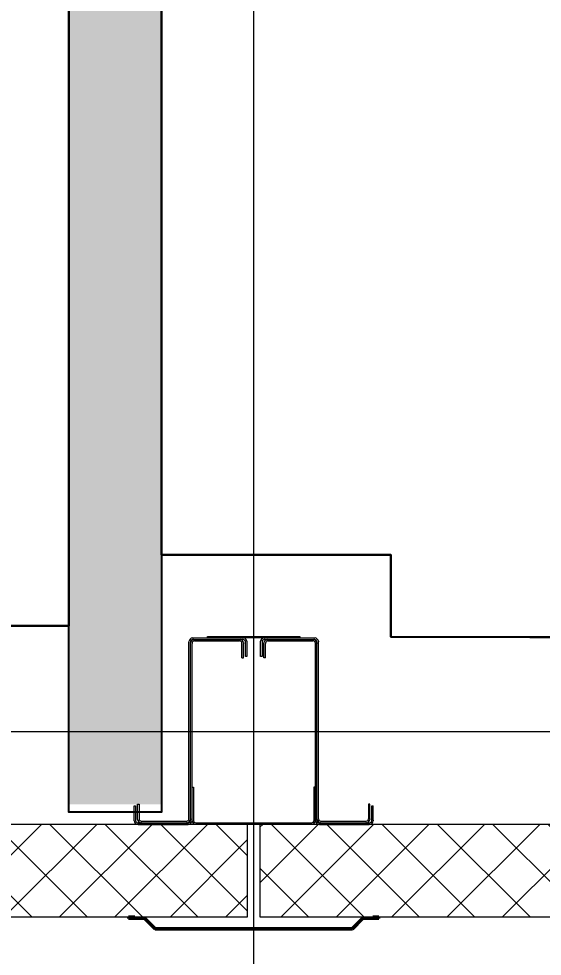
# Model space of a CAD drawing. Header units: metres. Extents: x -2111 to 158, y 19 to 1277.
# Drawn here: x 46.295 to 47.144, y 20.973 to 22.493 of the extents above; entities that cross this region are included whole.
import ezdxf

# ---------------------------------------------------------------- set-up
doc = ezdxf.new("R2010")
doc.units = ezdxf.units.M
doc.header["$PDMODE"] = 35
doc.header["$PDSIZE"] = 0.03
for name, pattern in [('XKITLINE00', [0]), ('XKITLINE02', [4, 2, -2]), ('Xref_level ST-8$0$DASHDOT', [25.4, 12.7, -6.35, 0, -6.35])]:
    doc.linetypes.add(name, pattern=pattern)
doc.layers.get('Defpoints').update_dxf_attribs({"color": 4})
doc.layers.add('_5-1_Площадь помещений', color=2, linetype='Continuous', plot=False)
doc.layers.add('ГКЛ (контур)', color=255, linetype='Continuous', plot=False)
for name, color, linetype, lineweight in [('Part', 5, 'Continuous', 0), ('S-WALL-PATT', 7, 'Continuous', 0), ('Выноски', 7, 'Continuous', 15), ('Обобщенные модели', 7, 'Continuous', 18), ('Оси', 250, 'Xref_level ST-8$0$DASHDOT', 5), ('Привязки', 7, 'Continuous', 9), ('Стены штриховка', 7, 'Continuous', 9)]:
    doc.layers.add(name, color=color, linetype=linetype, lineweight=lineweight)
doc.layers.add('Стены', color=7, linetype='Continuous')
doc.styles.add('Норм 2.5', font='isocpeur.ttf', dxfattribs={"height": 2.5})
doc.dimstyles.new('Норм Оси', dxfattribs={"dimtxt": 2.5, "dimasz": 2, "dimexe": 1, "dimexo": 0.6267, "dimgap": 0.81, "dimtad": 1, "dimdec": 0, "dimlfac": 1000, "dimrnd": 10, "dimzin": 0, "dimtxsty": 'Норм 2.5', "dimblk": 'OBLIQUE', "dimcen": 0.9, "dimdle": 1.2, "dimclrd": 256, "dimclrt": 256, "dimadec": 3, "dimazin": 0, "dimtfac": 1, "dimtdec": 0, "dimtofl": 0, "dimtmove": 0, "dimatfit": 3, "dimfxl": 1, "dimtfill": 1, "dimtolj": 1, "dimtzin": 0, "dimlwd": -1, "dimlwe": -1, "dimarcsym": 0})

# ---------------------------------------------------------------- blocks, each defined once
blk = doc.blocks.new('Колонна К2')
at = {"layer": 'Part', "linetype": 'XKITLINE00', "lineweight": 0}
for p, q in [((-99.4, 152.4), (-98.5, 152.5)), ((-98.5, 152.5), (-17.5, 152.5)), ((-17.5, 152.5), (-16.6, 152.4)), ((16.6, 152.4), (17.5, 152.5)), ((17.5, 152.5), (98.5, 152.5)), ((98.5, 152.5), (99.4, 152.4)), ((-105, 146), (-104.9, 146.9)), ((-105, -141), (-105, 146)), ((-102.5, 146.6), (-102.5, 145.9)), ((-102.5, -141.1), (-102.5, 145.9)), ((-102.5, 143.6), (-102.4, 144.4)), ((-102.5, -143.4), (-102.5, 143.6)), ((-100, 144.1), (-100, 143.5)), ((-100, -143.5), (-100, 143.5)), ((-98.4, 150), (-99.1, 150)), ((-98.4, 150), (-17.6, 150)), ((-96.9, 149.9), (-96.1, 150)), ((-96, 147.5), (-96.6, 147.5)), ((-96.1, 150), (-22.9, 150)), ((-96, 147.5), (-23, 147.5)), ((-22.4, 147.5), (-23, 147.5)), ((-22.9, 150), (-22.1, 149.9)), ((-19, 143.5), (-19, 144.1)), ((-19, 120), (-19, 143.5)), ((-16.9, 150), (-17.6, 150)), ((-16.6, 144.4), (-16.5, 143.6)), ((-16.5, 120), (-16.5, 143.6)), ((-13.5, 145.9), (-13.5, 146.6)), ((-13.5, 122.5), (-13.5, 145.9)), ((-11.1, 146.9), (-11, 146)), ((-11, 146), (-11, 122.5)), ((11, 146), (11.1, 146.9)), ((11, 122.5), (11, 146)), ((13.5, 146.6), (13.5, 145.9)), ((13.5, 145.9), (13.5, 122.5)), ((16.5, 143.6), (16.6, 144.4)), ((16.5, 120), (16.5, 143.6)), ((17.6, 150), (16.9, 150)), ((17.6, 150), (98.4, 150)), ((19, 144.1), (19, 143.5)), ((19, 120), (19, 143.5)), ((22.1, 149.9), (22.9, 150)), ((23, 147.5), (22.4, 147.5)), ((22.9, 150), (96.1, 150)), ((23, 147.5), (96, 147.5)), ((96.6, 147.5), (96, 147.5)), ((96.1, 150), (96.9, 149.9)), ((99.1, 150), (98.4, 150)), ((100, 143.5), (100, 144.1)), ((100, -143.5), (100, 143.5)), ((102.4, 144.4), (102.5, 143.6)), ((102.5, 145.9), (102.5, 146.6)), ((102.5, -141.1), (102.5, 145.9)), ((102.5, -143.4), (102.5, 143.6)), ((104.9, 146.9), (105, 146)), ((105, -141), (105, 146)), ((-11, 122.5), (-13.5, 122.5)), ((13.5, 122.5), (11, 122.5)), ((-19, 120), (-16.5, 120)), ((19, 120), (16.5, 120)), ((-100, -143.5), (-100, -89.9)), ((-100, -89.9), (-97.5, -89.9)), ((-97.5, -89.9), (-97.5, -143.7)), ((100, -89.9), (97.5, -89.9)), ((97.5, -89.9), (97.5, -143.7)), ((100, -144), (100, -89.9)), ((-194, -143.5), (-194, -120)), ((-194, -120), (-191.5, -120)), ((-191.5, -120), (-191.5, -143.4)), ((-188.5, -117.5), (-186, -117.5)), ((-188.5, -141.1), (-188.5, -117.5)), ((-186, -117.5), (-186, -141)), ((188.5, -117.5), (186, -117.5)), ((186, -117.5), (186, -141)), ((188.5, -141.1), (188.5, -117.5)), ((191.5, -120), (191.5, -120)), ((191.5, -120), (191.5, -120)), ((191.5, -143.4), (191.5, -120)), ((191.5, -120), (194, -120)), ((194, -143.5), (194, -120)), ((-193.9, -144.4), (-194, -143.5)), ((-191.5, -143.4), (-191.5, -144.1)), ((-188.4, -141.9), (-188.5, -141.1)), ((-187.5, -150), (-188.4, -149.9)), ((-188.1, -147.5), (-187.4, -147.5)), ((-187.5, -150), (-106.5, -150)), ((-187.4, -147.5), (-106.6, -147.5)), ((-186, -141), (-186, -141.6)), ((-182.1, -147.5), (-182.9, -147.4)), ((-182.6, -145), (-182, -145)), ((-182.1, -147.5), (-108.9, -147.5)), ((-182, -145), (-109, -145)), ((-109, -145), (-108.4, -145)), ((-108.1, -147.4), (-108.9, -147.5)), ((-106.6, -147.5), (-105.9, -147.5)), ((-105.6, -149.9), (-106.5, -150)), ((-105, -141.6), (-105, -141)), ((-102.5, -141.1), (-102.6, -141.9)), ((-102.5, -144.1), (-102.5, -143.4)), ((-99.9, -144.4), (-100, -143.5)), ((-97.5, -143.4), (-97.5, -144.1)), ((-94.4, -149.9), (94.4, -149.9)), ((-94.1, -147.5), (94.1, -147.5)), ((97.5, -143.4), (97.5, -144.1)), ((99.9, -144.4), (100, -143.5)), ((100.1, -144.4), (100, -143.5)), ((102.6, -141.9), (102.5, -141.1)), ((102.5, -143.4), (102.5, -144.1)), ((105, -141), (105, -141.6)), ((106.5, -150), (105.6, -149.9)), ((105.9, -147.5), (106.6, -147.5)), ((106.5, -150), (187.5, -150)), ((106.6, -147.5), (187.4, -147.5)), ((108.9, -147.5), (108.1, -147.4)), ((108.4, -145), (109, -145)), ((108.9, -147.5), (182.1, -147.5)), ((109, -145), (182, -145)), ((182, -145), (182.6, -145)), ((182.9, -147.4), (182.1, -147.5)), ((186, -141.6), (186, -141)), ((187.4, -147.5), (188.1, -147.5)), ((188.4, -149.9), (187.5, -150)), ((188.5, -141.1), (188.4, -141.9)), ((191.5, -144.1), (191.5, -143.4)), ((194, -143.5), (193.9, -144.4))]:
    blk.add_line(p, q, dxfattribs=at)
at = {"layer": 'Part', "linetype": 'XKITLINE02', "lineweight": 0}
for p, q in [((-100, -140), (-100, 140)), ((100, -140), (100, 140))]:
    blk.add_line(p, q, dxfattribs=at)
at = {"layer": 'Part', "linetype": 'XKITLINE00', "lineweight": 0}
blk.add_lwpolyline([(-75, 152.5), (-75, 154.5), (75, 154.5), (75, 152.5), (-75, 152.5)], dxfattribs=at)
for centre, radius, start, end in [((-98.5, 146), 6.5, 98.1818, 171.8182), ((-17.5, 146), 6.5, 8.1818, 81.8182), ((17.5, 146), 6.5, 98.1818, 171.8182), ((98.5, 146), 6.5, 8.1818, 81.8182), ((-98.5, 146), 3.99, 98.1818, 171.8182), ((-96, 143.5), 6.51, 98.1818, 171.8182), ((-96, 143.5), 4, 98.1818, 171.8182), ((-23, 143.5), 4, 8.1818, 81.8182), ((-23, 143.5), 6.51, 8.1818, 81.8182), ((-17.5, 146), 3.99, 8.1818, 81.8182), ((17.5, 146), 3.99, 98.1818, 171.8182), ((23, 143.5), 6.51, 98.1818, 171.8182), ((23, 143.5), 4, 98.1818, 171.8182), ((96, 143.5), 4, 8.1818, 81.8182), ((96, 143.5), 6.51, 8.1818, 81.8182), ((98.5, 146), 3.99, 8.1818, 81.8182), ((-187.5, -143.5), 6.5, 188.1818, 261.8182), ((-187.5, -143.5), 3.99, 188.1818, 261.8182), ((-182, -141), 6.51, 188.1818, 261.8182), ((-182, -141), 4, 188.1818, 261.8182), ((-109, -141), 4, 278.1818, 351.8182), ((-109, -141), 6.51, 278.1818, 351.8182), ((-106.5, -143.5), 3.99, 278.1818, 351.8182), ((-106.5, -143.5), 6.5, 278.1818, 351.8182), ((-93.5, -143.5), 6.5, 188.1818, 261.8182), ((-93.5, -143.5), 3.99, 188.1818, 261.8182), ((93.5, -143.5), 3.99, 278.1818, 351.8182), ((93.5, -143.5), 6.5, 278.1818, 351.8182), ((106.5, -143.5), 6.5, 188.1818, 261.8182), ((106.5, -143.5), 3.99, 188.1818, 261.8182), ((109, -141), 6.51, 188.1818, 261.8182), ((109, -141), 4, 188.1818, 261.8182), ((182, -141), 4, 278.1818, 351.8182), ((182, -141), 6.51, 278.1818, 351.8182), ((187.5, -143.5), 3.99, 278.1818, 351.8182), ((187.5, -143.5), 6.5, 278.1818, 351.8182)]:
    blk.add_arc(centre, radius, start, end, dxfattribs=at)
blk = doc.blocks.new('*U27')
at = {"layer": 'S-WALL-PATT', "lineweight": 0, "true_color": 0x636466}
h = blk.add_hatch(dxfattribs=at)
h.set_pattern_fill('ANSI37', color=251, scale=20)
h.paths.add_polyline_path([(-150, 0), (0, 0), (0, 890), (-150, 890)])
at = {"color": 0}
blk.add_lwpolyline([(-150, 0), (0, 0), (0, 890), (-150, 890)], close=True, dxfattribs=at)
blk = doc.blocks.new('320мм_ФЭ_Стена_Стык вертикальный')
at = {"layer": 'Обобщенные модели', "lineweight": 9}
h = blk.add_hatch(dxfattribs=at)
h.set_pattern_fill('FP_4', color=256, style=0, pattern_type=2)
h.set_pattern_definition([(45, (210, 7e-13), (-106.066, 106.066), [])])
h.paths.add_polyline_path([(27265, -295), (27282, -278), (27281.6, -277), (27264.6, -294), (27155.4, -294), (27138.4, -277), (27138, -278), (27155, -295)], flags=0)
h.paths.add_polyline_path([(27307, -276), (27308, -275), (27298, -276)], flags=0)
h.paths.add_polyline_path([(27122, -276), (27122, -275), (27113, -276)], flags=0)
at = {"layer": 'Обобщенные модели', "lineweight": 40}
for p, q in [((26912, -275), (26902, -275)), ((26902, -275), (26902, -278)), ((26902, -278), (26928, -278)), ((26903, -277), (26903, -276)), ((26903, -276), (26912, -276)), ((26928.4, -277), (26903, -277)), ((26912, -276), (26912, -275)), ((26928, -278), (26945, -295)), ((26945.4, -294), (26928.4, -277)), ((27281.6, -277), (27264.6, -294)), ((27265, -295), (27282, -278)), ((27307, -277), (27281.6, -277)), ((27282, -278), (27308, -278)), ((27308, -275), (27298, -275)), ((27298, -275), (27298, -276)), ((27298, -276), (27307, -276)), ((27307, -276), (27307, -277)), ((27308, -278), (27308, -275))]:
    blk.add_line(p, q, dxfattribs=at)
for points in [[(26945, -295), (27265, -295)], [(26945.4, -294), (27264.6, -294)]]:
    blk.add_lwpolyline(points, dxfattribs=at)
blk = doc.blocks.new('_Oblique')
at = {"color": 0, "linetype": 'ByBlock', "lineweight": -2}
blk.add_line((-0.5, -0.5), (0.5, 0.5), dxfattribs=at)
blk = doc.blocks.new('*D209')
at = {"layer": 'Defpoints', "color": 0}
for p in [(52.6756, 22.4645), (52.6756, 20.4637), (46.6756, 20.2292)]:
    blk.add_point(p, dxfattribs=at)
at = {"layer": 'Привязки', "color": 0}
for p, q in [((52.6756, 22.4143), (52.6756, 20.3837)), ((46.6756, 20.2794), (46.6756, 20.5437))]:
    blk.add_line(p, q, dxfattribs=at)
at = {"layer": 'Привязки'}
blk.add_line((46.5796, 20.4637), (52.7716, 20.4637), dxfattribs=at)
at = {"layer": 'Привязки', "xscale": 0.16, "yscale": 0.16, "zscale": 0.16, "rotation": 180}
blk.add_blockref('_Oblique', (46.6756, 20.4637), dxfattribs=at)
at = {"layer": 'Привязки', "xscale": 0.16, "yscale": 0.16, "zscale": 0.16}
blk.add_blockref('_Oblique', (52.6756, 20.4637), dxfattribs=at)
at = {"layer": 'Привязки', "insert": (49.6756, 20.6285), "char_height": 0.2, "attachment_point": 5, "style": 'Норм 2.5', "bg_fill": 3, "box_fill_scale": 1.1, "bg_fill_color": 256, "bg_fill_true_color": 13158600, "bg_fill_transparency": 0}
blk.add_mtext('\\A1;6000', dxfattribs=at)

msp = doc.modelspace()

# ---------------------------------------------------------------- hatches: boundary and pattern name
at = {"layer": 'Стены штриховка'}
h = msp.add_hatch(dxfattribs=at)
h.set_pattern_fill('ASHLER', color=256, scale=0.2, angle=270, pattern_type=2)
h.set_pattern_definition([(315, (-64.61928, 21.65926), (0.07071068, 0.07071068), []), (315, (-64.54858, 21.65926), (0.07071068, 0.07071068), [0.05, -0.05])])
h.paths.add_polyline_path([(67.7906, 24.3315), (65.0906, 24.3315), (65.0906, 24.0315), (67.7906, 24.0315)])
h.paths.add_polyline_path([(61.7708, 27.4615), (61.6205, 27.4615), (61.6205, 21.2065), (61.7708, 21.2065)])
h.paths.add_polyline_path([(58.5605, 27.4615), (58.4103, 27.4615), (58.4103, 21.2065), (58.5605, 21.2065)])
h.paths.add_polyline_path([(55.6213, 27.4615), (55.471, 27.4615), (55.471, 21.2065), (55.6213, 21.2065)])
h.paths.add_polyline_path([(52.936, 27.4555), (52.7858, 27.4555), (52.7858, 21.2065), (52.936, 21.2065)])
h.paths.add_polyline_path([(49.7558, 27.4555), (49.6055, 27.4555), (49.6055, 21.2065), (49.7558, 21.2065)])
h.paths.add_polyline_path([(46.5259, 27.4615), (46.3756, 27.4615), (46.3756, 21.219), (46.5259, 21.219)])
h.paths.add_polyline_path([(58.4745, 26.7042), (58.4394, 26.7042), (58.4394, 26.9986), (58.4745, 26.9986)], flags=16)

# ---------------------------------------------------------------- linework, layer by layer
at = {"layer": '_5-1_Площадь помещений'}
msp.add_lwpolyline([(46.3756, 21.5086), (44.0136, 21.5086), (44.0136, 27.4616), (46.3756, 27.4616)], close=True, dxfattribs=at)
msp.add_lwpolyline([(46.5259, 27.0926), (46.8709, 27.0926), (46.8709, 27.4615), (49.6055, 27.4555), (49.6055, 21.4779), (46.8979, 21.4905), (46.8979, 21.6235), (46.5259, 21.6235), (46.5259, 27.0926)], dxfattribs=at)
at = {"layer": 'ГКЛ (контур)'}
for points in [[(46.5259, 21.6235), (46.8979, 21.6235), (46.8979, 21.4905), (49.6055, 21.4905)], [(44.0136, 21.5086), (46.3756, 21.5086)]]:
    msp.add_lwpolyline(points, dxfattribs=at)
at = {"layer": 'Оси'}
for p, q in [((46.6756, 20.0131), (46.6756, 34.0648)), ((47.6034, 21.3365), (24.6804, 21.3365))]:
    msp.add_line(p, q, dxfattribs=at)
at = {"layer": 'Стены'}
msp.add_lwpolyline([(46.3756, 27.4615), (46.5259, 27.4615), (46.5259, 21.2065), (46.3756, 21.2065)], close=True, dxfattribs=at)

# ---------------------------------------------------------------- block references
at = {"color": 1, "xscale": 0.001, "yscale": 0.001, "zscale": 0.001}
msp.add_blockref('Колонна К2', (46.6756, 21.3365), dxfattribs=at)
at = {"layer": 'Выноски', "xscale": 0.001, "yscale": 0.001, "zscale": 0.001, "rotation": 90}
for p in [(46.6656, 21.1865), (47.5756, 21.1865)]:
    msp.add_blockref('*U27', p, dxfattribs=at)
at = {"layer": 'Обобщенные модели', "xscale": 0.001, "yscale": 0.001, "zscale": 0.001}
msp.add_blockref('320мм_ФЭ_Стена_Стык вертикальный', (19.5706, 21.3115), dxfattribs=at)

# ---------------------------------------------------------------- next in the draw order: dimensions: what is measured, and where the dimension line sits
at = {"layer": 'Привязки'}
dim = msp.add_linear_dim(base=(52.6756, 20.4637), p1=(46.6756, 20.2292), p2=(52.6756, 22.4645), dimstyle='Норм Оси', dxfattribs=at)
dim.commit()
dim.dimension.update_dxf_attribs({"geometry": '*D209', "text_midpoint": (49.6756, 20.6285)})

doc.saveas('drawing.dxf')
